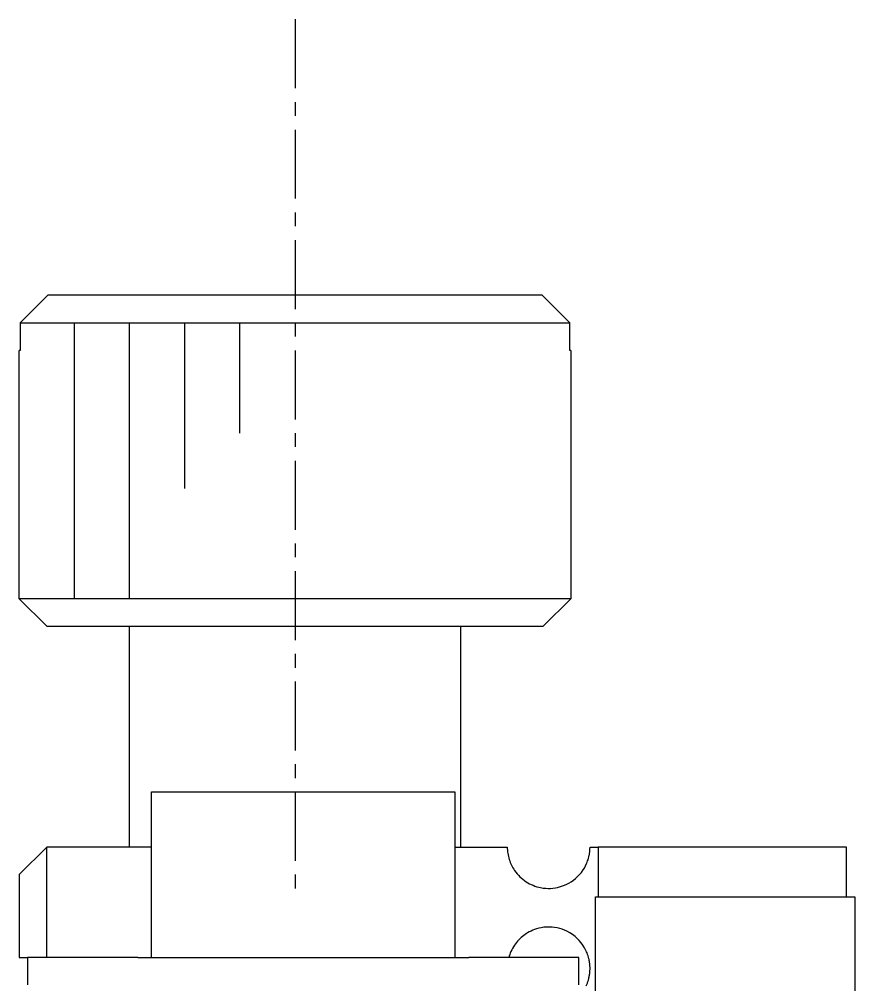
# Model space of a CAD drawing. Extents: x 10 to 335, y 10 to 233.
# Drawn here: x 318.92 to 334.07, y 171.01 to 188.5 of the extents above; entities that cross this region are included whole.
import ezdxf

# ---------------------------------------------------------------- set-up
doc = ezdxf.new("R2010")
doc.units = 0
doc.linetypes.add('CENTER', pattern=[2, 1.25, -0.25, 0.25, -0.25])
doc.layers.get('0').update_dxf_attribs({"linetype": 'CONTINUOUS'})
doc.layers.add('CENTER', color=1, linetype='CENTER')

msp = doc.modelspace()

# ---------------------------------------------------------------- linework, layer by layer
at = {"color": 7, "linetype": 'CONTINUOUS'}
for p, q in [((319.443, 183.5), (318.941, 183)), ((328.407, 183.5), (319.443, 183.5)), ((328.909, 183), (328.407, 183.5)), ((318.941, 183), (328.909, 183)), ((318.941, 183), (318.941, 182.5)), ((328.909, 182.5), (328.909, 183)), ((318.941, 182.5), (318.925, 182.5)), ((318.925, 178), (318.925, 182.5)), ((328.925, 182.5), (328.909, 182.5)), ((328.925, 182.5), (328.925, 178)), ((328.925, 178), (318.925, 178)), ((319.425, 177.5), (318.925, 178)), ((328.925, 178), (328.425, 177.5)), ((319.425, 177.5), (328.425, 177.5)), ((320.925, 173.5), (320.925, 177.5)), ((326.925, 177.5), (326.925, 173.5)), ((321.325, 174.5), (326.825, 174.5)), ((321.325, 171.5), (321.325, 174.5)), ((326.825, 174.5), (326.825, 171.5)), ((318.925, 173), (319.425, 173.5)), ((319.425, 171.5), (319.425, 173.5)), ((321.325, 173.5), (319.425, 173.5)), ((326.825, 173.5), (327.775, 173.5)), ((327.775, 173.5), (327.775, 173.472)), ((327.775, 173.472), (327.777, 173.443)), ((327.777, 173.443), (327.78, 173.415)), ((327.78, 173.415), (327.783, 173.387)), ((327.783, 173.387), (327.788, 173.359)), ((329.263, 173.365), (329.265, 173.379)), ((329.265, 173.379), (329.267, 173.393)), ((329.267, 173.393), (329.269, 173.408)), ((329.269, 173.408), (329.271, 173.423)), ((329.271, 173.423), (329.272, 173.439)), ((329.272, 173.439), (329.273, 173.451)), ((329.273, 173.451), (329.274, 173.463)), ((329.274, 173.475), (329.275, 173.488)), ((329.274, 173.463), (329.274, 173.475)), ((329.275, 173.5), (329.425, 173.5)), ((329.275, 173.488), (329.275, 173.5)), ((333.925, 173.5), (329.425, 173.5)), ((329.425, 173.5), (329.425, 172.6)), ((333.925, 172.6), (333.925, 173.5)), ((327.788, 173.359), (327.794, 173.33)), ((327.794, 173.33), (327.801, 173.302)), ((327.801, 173.302), (327.81, 173.275)), ((327.81, 173.275), (327.818, 173.248)), ((327.818, 173.248), (327.828, 173.222)), ((327.828, 173.222), (327.839, 173.197)), ((329.193, 173.159), (329.213, 173.201)), ((329.213, 173.201), (329.222, 173.223)), ((329.222, 173.223), (329.231, 173.247)), ((329.231, 173.247), (329.239, 173.271)), ((329.239, 173.271), (329.247, 173.296)), ((329.247, 173.296), (329.254, 173.323)), ((329.254, 173.323), (329.26, 173.351)), ((329.26, 173.351), (329.263, 173.365)), ((327.839, 173.197), (327.851, 173.172)), ((327.851, 173.172), (327.863, 173.146)), ((327.863, 173.146), (327.877, 173.122)), ((327.877, 173.122), (327.892, 173.098)), ((327.892, 173.098), (327.907, 173.075)), ((327.907, 173.075), (327.929, 173.045)), ((327.929, 173.045), (327.952, 173.016)), ((329.085, 173.001), (329.118, 173.041)), ((329.118, 173.041), (329.149, 173.084)), ((329.149, 173.084), (329.172, 173.12)), ((329.172, 173.12), (329.193, 173.159)), ((318.925, 173), (318.925, 171.5)), ((327.952, 173.016), (327.976, 172.989)), ((327.976, 172.989), (328.001, 172.963)), ((328.001, 172.963), (328.027, 172.939)), ((328.027, 172.939), (328.054, 172.916)), ((328.054, 172.916), (328.084, 172.893)), ((328.084, 172.893), (328.115, 172.872)), ((328.115, 172.872), (328.146, 172.853)), ((328.146, 172.853), (328.178, 172.835)), ((328.888, 172.844), (328.931, 172.87)), ((328.931, 172.87), (328.973, 172.898)), ((328.973, 172.898), (329.011, 172.929)), ((329.011, 172.929), (329.049, 172.964)), ((329.049, 172.964), (329.085, 173.001)), ((328.178, 172.835), (328.21, 172.82)), ((328.21, 172.82), (328.242, 172.806)), ((328.242, 172.806), (328.276, 172.793)), ((328.276, 172.793), (328.31, 172.781)), ((328.31, 172.781), (328.345, 172.772)), ((328.345, 172.772), (328.379, 172.764)), ((328.379, 172.764), (328.425, 172.757)), ((328.425, 172.757), (328.471, 172.752)), ((328.471, 172.752), (328.516, 172.75)), ((328.516, 172.75), (328.56, 172.751)), ((328.56, 172.751), (328.603, 172.754)), ((328.603, 172.754), (328.646, 172.76)), ((328.646, 172.76), (328.687, 172.768)), ((328.687, 172.768), (328.741, 172.782)), ((328.741, 172.782), (328.793, 172.8)), ((328.793, 172.8), (328.843, 172.821)), ((328.843, 172.821), (328.888, 172.844)), ((329.375, 172.6), (334.075, 172.6)), ((329.375, 170), (329.375, 172.6)), ((334.075, 172.6), (334.075, 170)), ((328.205, 171.978), (328.174, 171.963)), ((328.236, 171.992), (328.205, 171.978)), ((328.267, 172.004), (328.236, 171.992)), ((328.307, 172.018), (328.267, 172.004)), ((328.348, 172.029), (328.307, 172.018)), ((328.388, 172.037), (328.348, 172.029)), ((328.438, 172.045), (328.388, 172.037)), ((328.488, 172.049), (328.438, 172.045)), ((328.538, 172.05), (328.488, 172.049)), ((328.586, 172.048), (328.538, 172.05)), ((328.632, 172.042), (328.586, 172.048)), ((328.678, 172.034), (328.632, 172.042)), ((328.725, 172.023), (328.678, 172.034)), ((328.77, 172.009), (328.725, 172.023)), ((328.814, 171.992), (328.77, 172.009)), ((328.856, 171.973), (328.814, 171.992)), ((328.908, 171.945), (328.856, 171.973)), ((327.981, 171.817), (327.96, 171.794)), ((328.003, 171.839), (327.981, 171.817)), ((328.026, 171.86), (328.003, 171.839)), ((328.049, 171.88), (328.026, 171.86)), ((328.072, 171.898), (328.049, 171.88)), ((328.096, 171.915), (328.072, 171.898)), ((328.12, 171.931), (328.096, 171.915)), ((328.144, 171.946), (328.12, 171.931)), ((328.174, 171.963), (328.144, 171.946)), ((328.958, 171.913), (328.908, 171.945)), ((329.004, 171.877), (328.958, 171.913)), ((329.043, 171.843), (329.004, 171.877)), ((329.079, 171.806), (329.043, 171.843)), ((329.113, 171.766), (329.079, 171.806)), ((327.854, 171.635), (327.84, 171.605)), ((327.869, 171.664), (327.854, 171.635)), ((327.886, 171.693), (327.869, 171.664)), ((327.903, 171.719), (327.886, 171.693)), ((327.921, 171.745), (327.903, 171.719)), ((327.94, 171.77), (327.921, 171.745)), ((327.96, 171.794), (327.94, 171.77)), ((329.145, 171.722), (329.113, 171.766)), ((329.174, 171.676), (329.145, 171.722)), ((329.201, 171.625), (329.174, 171.676)), ((329.211, 171.603), (329.201, 171.625)), ((318.925, 171.5), (319.075, 171.5)), ((319.075, 171.5), (319.075, 171)), ((321.075, 171.5), (319.075, 171.5)), ((321.075, 171.5), (327.075, 171.5)), ((329.075, 171.5), (327.075, 171.5)), ((327.809, 171.525), (327.802, 171.5)), ((327.818, 171.55), (327.809, 171.525)), ((327.827, 171.574), (327.818, 171.55)), ((327.84, 171.605), (327.827, 171.574)), ((329.075, 171), (329.075, 171.5)), ((329.221, 171.58), (329.211, 171.603)), ((329.23, 171.555), (329.221, 171.58)), ((329.239, 171.53), (329.23, 171.555)), ((329.247, 171.503), (329.239, 171.53)), ((329.254, 171.475), (329.247, 171.503)), ((329.258, 171.459), (329.254, 171.475)), ((329.261, 171.443), (329.258, 171.459)), ((329.264, 171.426), (329.261, 171.443)), ((329.266, 171.414), (329.264, 171.426)), ((329.268, 171.401), (329.266, 171.414)), ((329.27, 171.389), (329.268, 171.401)), ((329.271, 171.375), (329.27, 171.389)), ((329.272, 171.365), (329.271, 171.375)), ((329.273, 171.355), (329.272, 171.365)), ((329.274, 171.344), (329.273, 171.355)), ((329.274, 171.334), (329.274, 171.344)), ((329.275, 171.323), (329.274, 171.334)), ((329.274, 171.27), (329.275, 171.281)), ((329.275, 171.313), (329.275, 171.323)), ((329.275, 171.302), (329.275, 171.313)), ((329.275, 171.292), (329.275, 171.302)), ((329.275, 171.281), (329.275, 171.292)), ((329.245, 171.089), (329.253, 171.118)), ((329.253, 171.118), (329.256, 171.132)), ((329.256, 171.132), (329.259, 171.147)), ((329.259, 171.147), (329.262, 171.162)), ((329.262, 171.162), (329.265, 171.177)), ((329.265, 171.177), (329.267, 171.193)), ((329.267, 171.193), (329.269, 171.209)), ((329.269, 171.209), (329.271, 171.222)), ((329.271, 171.222), (329.272, 171.236)), ((329.272, 171.236), (329.273, 171.249)), ((329.273, 171.249), (329.274, 171.26)), ((329.274, 171.26), (329.274, 171.27)), ((329.206, 170.987), (329.217, 171.011)), ((329.217, 171.011), (329.227, 171.036)), ((329.227, 171.036), (329.236, 171.062)), ((329.236, 171.062), (329.245, 171.089))]:
    msp.add_line(p, q, dxfattribs=at)
at = {"color": 3, "linetype": 'CONTINUOUS'}
for p, q in [((319.925, 178), (319.925, 183)), ((320.925, 178), (320.925, 183)), ((321.925, 180), (321.925, 183)), ((322.925, 181), (322.925, 183))]:
    msp.add_line(p, q, dxfattribs=at)
at = {"layer": 'CENTER', "color": 1, "linetype": 'CENTER'}
msp.add_line((323.925, 188.5), (323.925, 172.5), dxfattribs=at)

doc.saveas('drawing.dxf')
